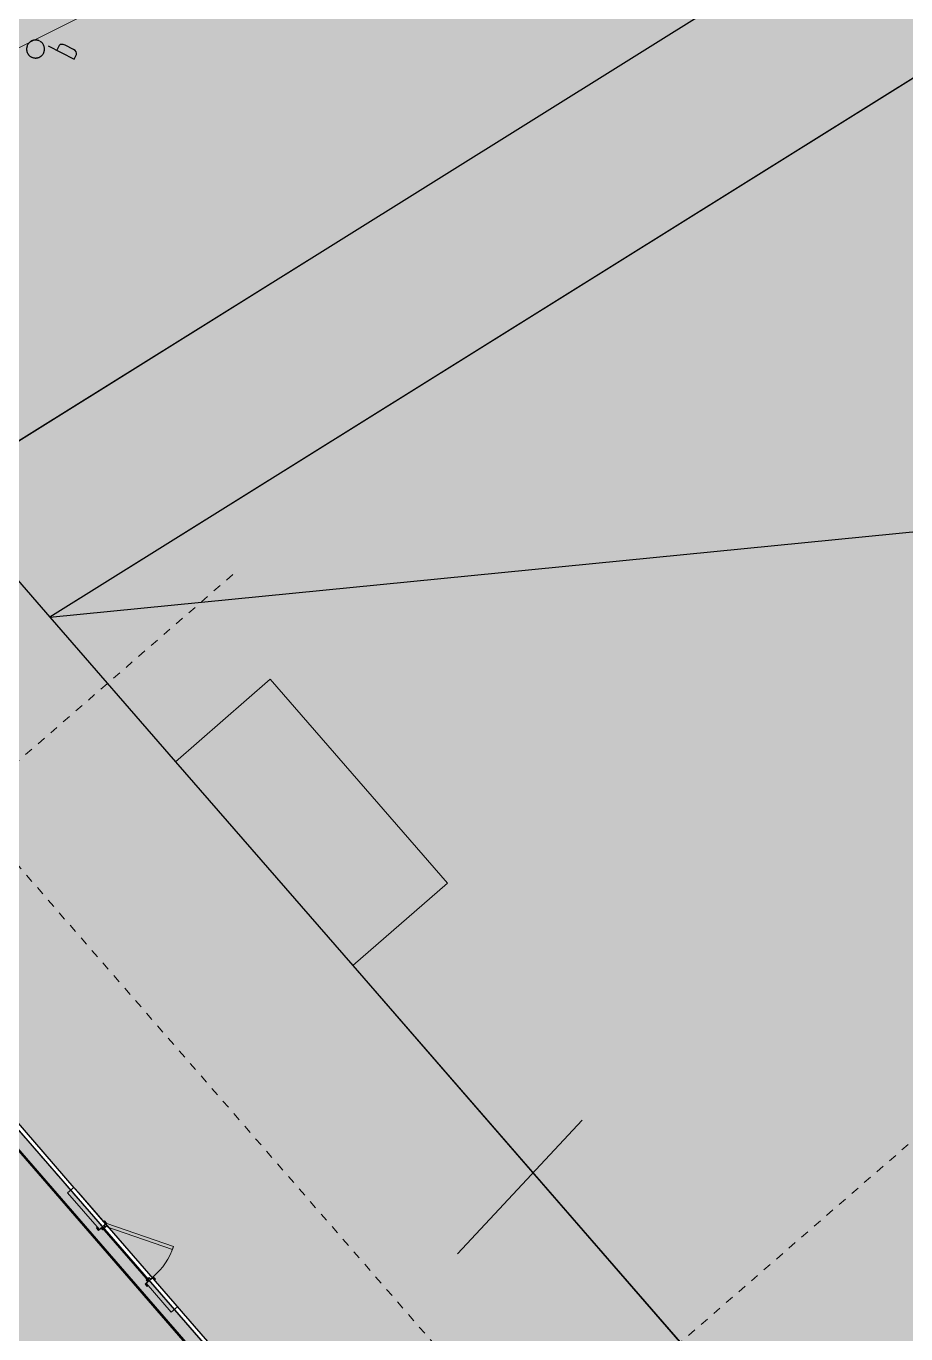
# Model space of a CAD drawing. Header units: metres. Extents: x 507649 to 508899, y 6966965 to 6967377.
# Drawn here: x 507772.94 to 507783.52, y 6967245.93 to 6967261.66 of the extents above; entities that cross this region are included whole.
import ezdxf

# ---------------------------------------------------------------- set-up
doc = ezdxf.new("R2010")
doc.units = ezdxf.units.M
doc.header["$PDMODE"] = 1
doc.linetypes.add('Grid Line', pattern=[2.1, 1.2, -0.3, 0.3, -0.3])
doc.linetypes.add('Overhead', pattern=[0.004, 0.0025, -0.0015])
doc.layers.get('DEFPOINTS').update_dxf_attribs({"color": 11})
for name, color, linetype, lineweight in [('A-DETL', 252, 'Continuous', 15), ('A-DOOR', 252, 'Continuous', 5), ('A-DOOR-FRAM', 252, 'Continuous', 5), ('A-FLOR', 252, 'Continuous', 5), ('A-FLOR-OVHD', 252, 'Overhead', 5), ('A-WALL', 252, 'Continuous', 5), ('P-EQPM', 252, 'Continuous', 5), ('S_RM_UG_PIPES', 252, 'EXIST_RISINGMAIN', 0)]:
    doc.layers.add(name, color=color, linetype=linetype, lineweight=lineweight)
for name, color, linetype in [('C_ARCH_BUILDING_OUTLINE', 5, 'Continuous'), ('C_TEXT_2.5', 7, 'Continuous'), ('HATCH_LANDSCAPE', 1, 'Continuous'), ('mga2020ROAD_FURNITURE', 252, 'Continuous'), ('PAV_CREST SAG', 2, 'Continuous'), ('PAV_FOOTPATH', 101, 'Continuous'), ('ROAD_FURNITURE', 252, 'Continuous')]:
    doc.layers.add(name, color=color, linetype=linetype)
doc.layers.add('C_HATCH_PR_BUILDING', color=7, linetype='Continuous', true_color=0xffffff)
doc.layers.add('HATCH_PAVEMENT_FOOTPATH', color=7, linetype='Continuous', true_color=0xffe8a3)
doc.layers.add('S-GRID', color=47, linetype='Continuous', lineweight=5, plot=False)
doc.styles.get("Standard").update_dxf_attribs({"font": 'ARIALN.TTF'})
doc.linetypes.add('EXIST_RISINGMAIN', pattern='A,5,-2.5,5,-2,["RM",Standard,S=2.5,R=0,X=0,Y=-1.25],-5,5,-2.5,5,-2.5', length=34.5)

# ---------------------------------------------------------------- blocks, each defined once
blk = doc.blocks.new('XD_HATCH')
at = {"layer": 'C_HATCH_PR_BUILDING'}
h = blk.add_hatch(color=256, dxfattribs=at)
h.dxf.hatch_style = 1
h.paths.add_polyline_path([(507766.711, 6967255.442), (507736.522, 6967229.203), (507736.707, 6967228.989), (507736.687, 6967228.971), (507782.566, 6967176.226), (507795.661, 6967161.161), (507797.004, 6967162.328), (507817.315, 6967142.708), (507816.19, 6967141.318), (507902.111, 6967071.732), (507911.801, 6967083.72), (507919.918, 6967093.76), (507927.265, 6967102.833), (507888.211, 6967134.462), (507891.102, 6967138.268), (507841.624, 6967217.742), (507824.766, 6967203.095), (507829.311, 6967190.607), (507825.752, 6967187.514), (507795.494, 6967222.404)])
at = {"layer": 'HATCH_LANDSCAPE', "ltscale": 0.5}
h = blk.add_hatch(dxfattribs=at)
h.set_pattern_fill('GRASS', color=256, scale=0.05)
h.set_pattern_definition([(212.013854887, (0, 0), (-0.28538859865, -1.2375190291), [0.238125, -1.557926224]), (167.013854887, (0, 0), (-0.28538859868, -1.23751902925), [0.238125, -1.031875]), (257.013854887, (0, 0), (1.23751902925, -0.28538859868), [0.238125, -1.031875])])
h.paths.add_polyline_path([(507773.231, 6967254.54), (507795.189, 6967268.273), (507798.457, 6967269.061), (507801.707, 6967269.222), (507805.377, 6967268.673), (507808.761, 6967267.479), (507811.626, 6967265.822), (507814.67, 6967263.135), (507817.338, 6967259.647), (507819.03, 6967256.943), (507820.403, 6967254.749), (507825.14, 6967249.815), (507839.422, 6967226.928), (507827.015, 6967211.657), (507816.098, 6967209.536), (507803.586, 6967223.895), (507801.469, 6967222.054), (507795.94, 6967228.431), (507787.717, 6967237.882)])
h.paths.add_polyline_path([(507824.757, 6967208.878), (507817.842, 6967207.534), (507820.855, 6967204.075)])
h.paths.add_polyline_path([(507794.222, 6967274.08), (507795.57, 6967270.422), (507794.404, 6967270.141), (507792.722, 6967269.068), (507771.896, 6967256.079), (507768.875, 6967259.555), (507768.65, 6967260.737), (507773.111, 6967262.911), (507788.383, 6967269.83), (507789.065, 6967270.179), (507789.74, 6967270.665), (507790.114, 6967270.979), (507791.612, 6967272.233), (507793.783, 6967273.928)])
at = {"layer": 'HATCH_PAVEMENT_FOOTPATH'}
h = blk.add_hatch(color=256, dxfattribs=at)
h.dxf.hatch_style = 1
h.paths.add_polyline_path([(507837.674, 6967229.365), (507837.66, 6967229.366), (507837.65, 6967229.36)], flags=17)
h.paths.add_polyline_path([(507818.855, 6967260.959), (507815.988, 6967264.639), (507812.8, 6967267.453), (507809.602, 6967269.303), (507805.862, 6967270.623), (507801.806, 6967271.229), (507798.17, 6967271.049), (507794.404, 6967270.141), (507771.896, 6967256.079), (507773.231, 6967254.54), (507795.189, 6967268.273), (507798.457, 6967269.061), (507801.707, 6967269.222), (507805.377, 6967268.673), (507808.761, 6967267.479), (507811.626, 6967265.822), (507814.67, 6967263.135), (507817.327, 6967259.667), (507819.03, 6967256.943), (507820.723, 6967258.002)])
h.paths.add_polyline_path([(507824.757, 6967208.878), (507820.855, 6967204.075), (507817.842, 6967207.534)], flags=16)
h.paths.add_polyline_path([(507775.2, 6967252.277), (507773.231, 6967254.54), (507771.896, 6967256.079), (507768.875, 6967259.555), (507765.433, 6967257.405), (507766.528, 6967255.653), (507766.711, 6967255.442), (507767.008, 6967255.096), (507767.548, 6967254.475), (507769.136, 6967252.736), (507770.042, 6967251.71), (507770.691, 6967250.96), (507784.442, 6967235.056), (507795.488, 6967222.359), (507798.546, 6967218.885), (507825.752, 6967187.514), (507829.311, 6967190.607), (507824.766, 6967203.095), (507841.624, 6967217.742), (507841.636, 6967217.752), (507842.574, 6967216.249), (507846.702, 6967218.854), (507843.954, 6967223.166), (507842.821, 6967224.979), (507836.04, 6967235.833), (507834.874, 6967237.698), (507828.091, 6967248.556), (507828.218, 6967248.635), (507824.207, 6967255.079), (507824.231, 6967257.069), (507826.604, 6967258.541), (507828.555, 6967258.005), (507828.211, 6967258.838), (507826.515, 6967261.552), (507825.756, 6967262.054), (507825.544, 6967260.238), (507821.071, 6967257.452), (507820.723, 6967258.002), (507819.03, 6967256.943), (507820.403, 6967254.749), (507825.14, 6967249.815), (507839.422, 6967226.928), (507827.015, 6967211.657), (507816.098, 6967209.536), (507803.586, 6967223.895), (507801.469, 6967222.054), (507795.929, 6967228.451), (507787.704, 6967237.904)])
blk = doc.blocks.new('BAC R BOL SMALL')
for p, q in [((-4.3679, 0.1747), (-4.3729, -0.0484)), ((-4.3519, 0.3993), (-4.3679, 0.1747)), ((-4.3247, 0.625), (-4.3519, 0.3993)), ((-4.2862, 0.8515), (-4.3247, 0.625)), ((-4.2362, 1.0785), (-4.2862, 0.8515)), ((-4.1746, 1.3056), (-4.2362, 1.0785)), ((-4.1012, 1.5325), (-4.1746, 1.3056)), ((-4.0159, 1.7589), (-4.1012, 1.5325)), ((-3.9185, 1.9844), (-4.0159, 1.7589)), ((-3.8088, 2.2087), (-3.9185, 1.9844)), ((-3.6931, 2.3988), (-3.8088, 2.2087)), ((-3.569, 2.5811), (-3.6931, 2.3988)), ((-3.4369, 2.7554), (-3.569, 2.5811)), ((-3.2973, 2.9215), (-3.4369, 2.7554)), ((-3.1504, 3.0794), (-3.2973, 2.9215)), ((-2.9967, 3.229), (-3.1504, 3.0794)), ((-2.8365, 3.3701), (-2.9967, 3.229)), ((-2.6702, 3.5026), (-2.8365, 3.3701)), ((-2.4982, 3.6265), (-2.6702, 3.5026)), ((-2.3209, 3.7415), (-2.4982, 3.6265)), ((-2.1385, 3.8476), (-2.3209, 3.7415)), ((-1.9516, 3.9447), (-2.1385, 3.8476)), ((-1.7605, 4.0325), (-1.9516, 3.9447)), ((-1.5655, 4.1112), (-1.7605, 4.0325)), ((-1.367, 4.1804), (-1.5655, 4.1112)), ((-1.1654, 4.2401), (-1.367, 4.1804)), ((-0.9611, 4.2902), (-1.1654, 4.2401)), ((-0.7544, 4.3306), (-0.9611, 4.2902)), ((-0.5458, 4.3611), (-0.7544, 4.3306)), ((-0.3356, 4.3816), (-0.5458, 4.3611)), ((-0.1241, 4.392), (-0.3356, 4.3816)), ((0.0882, 4.3922), (-0.1241, 4.392)), ((0.301, 4.3821), (0.0882, 4.3922)), ((0.5139, 4.3616), (0.301, 4.3821)), ((0.7265, 4.3305), (0.5139, 4.3616)), ((0.9385, 4.2888), (0.7265, 4.3305)), ((1.1495, 4.2362), (0.9385, 4.2888)), ((1.359, 4.1728), (1.1495, 4.2362)), ((1.5668, 4.0983), (1.359, 4.1728)), ((1.7725, 4.0127), (1.5668, 4.0983)), ((1.9756, 3.9158), (1.7725, 4.0127)), ((2.364, 3.6868), (2.1736, 3.8056)), ((2.5466, 3.5598), (2.364, 3.6868)), ((2.7214, 3.4249), (2.5466, 3.5598)), ((2.8881, 3.2825), (2.7214, 3.4249)), ((3.0465, 3.1328), (2.8881, 3.2825)), ((3.1966, 2.9762), (3.0465, 3.1328)), ((3.3382, 2.813), (3.1966, 2.9762)), ((3.4711, 2.6437), (3.3382, 2.813)), ((3.5951, 2.4684), (3.4711, 2.6437)), ((3.7101, 2.2875), (3.5951, 2.4684)), ((3.816, 2.1015), (3.7101, 2.2875)), ((3.9126, 1.9105), (3.816, 2.1015)), ((3.9998, 1.7149), (3.9126, 1.9105)), ((4.0773, 1.5151), (3.9998, 1.7149)), ((4.145, 1.3114), (4.0773, 1.5151)), ((4.2028, 1.1041), (4.145, 1.3114)), ((4.2506, 0.8936), (4.2028, 1.1041)), ((4.2881, 0.6801), (4.2506, 0.8936)), ((4.3152, 0.4641), (4.2881, 0.6801)), ((4.3318, 0.2458), (4.3152, 0.4641)), ((4.3376, 0.0256), (4.3318, 0.2458)), ((4.3327, -0.1962), (4.3376, 0.0256)), ((6.1384, 1.5522), (18.6973, -4.9036)), ((11.43, 1.6933), (10.2659, -0.5997)), ((11.9592, 2.1519), (11.43, 1.6933)), ((12.7353, 2.293), (11.9592, 2.1519)), ((13.3703, 2.2225), (12.7353, 2.293)), ((14.3228, 1.905), (13.3703, 2.2225)), ((18.4856, -0.2117), (14.3228, 1.905)), ((-4.3729, -0.0484), (-4.367, -0.2697)), ((-4.367, -0.2697), (-4.3504, -0.4889)), ((-4.3504, -0.4889), (-4.3233, -0.7057)), ((-4.3233, -0.7057), (-4.2858, -0.9197)), ((-4.2858, -0.9197), (-4.2381, -1.1305)), ((-4.2381, -1.1305), (-4.1802, -1.3379)), ((-4.1802, -1.3379), (-4.1125, -1.5415)), ((-4.1125, -1.5415), (-4.035, -1.741)), ((-4.035, -1.741), (-3.9478, -1.936)), ((-3.9478, -1.936), (-3.8512, -2.1263)), ((-3.8512, -2.1263), (-3.7453, -2.3115)), ((-3.7453, -2.3115), (-3.6303, -2.4912)), ((-3.6303, -2.4912), (-3.5063, -2.6651)), ((-3.5063, -2.6651), (-3.3734, -2.8329)), ((-3.3734, -2.8329), (-3.2318, -2.9943)), ((-3.2318, -2.9943), (-3.0817, -3.1489)), ((-3.0817, -3.1489), (-2.9233, -3.2965)), ((-2.9233, -3.2965), (-2.7566, -3.4365)), ((-2.7566, -3.4365), (-2.5818, -3.5688)), ((-2.5818, -3.5688), (-2.3992, -3.6931)), ((-2.3992, -3.6931), (-2.2088, -3.8088)), ((-2.2088, -3.8088), (-1.9877, -3.9154)), ((-1.9877, -3.9154), (-1.7652, -4.0101)), ((-1.7652, -4.0101), (-1.5416, -4.0931)), ((-1.5416, -4.0931), (-1.3173, -4.1646)), ((-1.3173, -4.1646), (-1.0926, -4.2245)), ((-1.0926, -4.2245), (-0.8679, -4.2732)), ((-0.8679, -4.2732), (-0.6435, -4.3106)), ((-0.6435, -4.3106), (-0.4197, -4.337)), ((-0.4197, -4.337), (-0.1969, -4.3525)), ((-0.1969, -4.3525), (0.0246, -4.3573)), ((0.0246, -4.3573), (0.2444, -4.3514)), ((0.2444, -4.3514), (0.4623, -4.335)), ((0.4623, -4.335), (0.6778, -4.3082)), ((0.6778, -4.3082), (0.8906, -4.2712)), ((0.8906, -4.2712), (1.1005, -4.2241)), ((1.1005, -4.2241), (1.307, -4.1671)), ((1.307, -4.1671), (1.5099, -4.1002)), ((1.5099, -4.1002), (1.7087, -4.0236)), ((1.7087, -4.0236), (1.9031, -3.9375)), ((1.9031, -3.9375), (2.0929, -3.842)), ((2.0929, -3.842), (2.2776, -3.7372)), ((2.2776, -3.7372), (2.457, -3.6233)), ((2.457, -3.6233), (2.6306, -3.5003)), ((2.6306, -3.5003), (2.7982, -3.3685)), ((2.7982, -3.3685), (2.9594, -3.2279)), ((2.9594, -3.2279), (3.1139, -3.0788)), ((3.1139, -3.0788), (3.2613, -2.9211)), ((3.2613, -2.9211), (3.4013, -2.7552)), ((3.4013, -2.7552), (3.5336, -2.5811)), ((3.5336, -2.5811), (3.6578, -2.3989)), ((3.6578, -2.3989), (3.7736, -2.2088)), ((3.7736, -2.2088), (3.8833, -1.9876)), ((3.8833, -1.9876), (3.9807, -1.7651)), ((3.9807, -1.7651), (4.066, -1.5415)), ((4.066, -1.5415), (4.1394, -1.3172)), ((4.1394, -1.3172), (4.201, -1.0925)), ((4.201, -1.0925), (4.251, -0.8677)), ((4.251, -0.8677), (4.2895, -0.6432)), ((4.2895, -0.6432), (4.3167, -0.4192)), ((4.3167, -0.4192), (4.3327, -0.1962)), ((19.1911, -0.7409), (18.4856, -0.2117)), ((18.6973, -4.9036), (19.8614, -2.6106)), ((19.7909, -1.4111), (19.1911, -0.7409)), ((19.8967, -2.0109), (19.7909, -1.4111)), ((19.8614, -2.6106), (19.8967, -2.0109))]:
    blk.add_line(p, q)
blk = doc.blocks.new('XE_SURVEY')
at = {"layer": 'mga2020ROAD_FURNITURE'}
blk.add_point((507773.083, 6967261.377, 4.771), dxfattribs=at)
blk.add_point((507773.083, 6967261.377, 4.771), dxfattribs=at)
at = {"layer": 'S_RM_UG_PIPES'}
blk.add_lwpolyline([(507782.134, 6967282.697), (507782.619, 6967280.757), (507784.211, 6967274.404), (507783.039, 6967266.904), (507782.203, 6967265.96), (507774.912, 6967262.433), (507770.442, 6967260.194), (507766.016, 6967257.868), (507761.895, 6967255.703), (507756.943, 6967252.598), (507752.253, 6967249.657), (507747.988, 6967247.118), (507745.41, 6967245.584), (507743.691, 6967244.561), (507741.135, 6967242.99), (507734.787, 6967238.996), (507730.555, 6967236.333), (507726.045, 6967234.185), (507725.096, 6967233.748), (507720.809, 6967233.41), (507720.216, 6967230.822)], dxfattribs=at)
at = {"layer": 'ROAD_FURNITURE', "xscale": 0.0247222863170386, "yscale": 0.0247222863170386, "zscale": 0.0247222863170386}
blk.add_blockref('BAC R BOL SMALL', (507773.052, 6967261.383, 4.771), dxfattribs=at)
blk = doc.blocks.new('25027_BNP_Skygate Play-Sheet - 000101 - SITE PLAN')
at = {"layer": 'A-DETL'}
blk.add_line((-2243570.71, 4005824.36), (-2244140.11, 4007949.4), dxfattribs=at)
at = {"layer": 'A-DOOR'}
for p, q in [((-2242281.96, 4010827.6), (-2241621.39, 4011362.53)), ((-2241596.22, 4011331.44), (-2242256.79, 4010796.52)), ((-2241621.39, 4011362.53), (-2241596.22, 4011331.44)), ((-2242256.79, 4010796.52), (-2242281.96, 4010827.6))]:
    blk.add_line(p, q, dxfattribs=at)
blk.add_arc((-2241596.22, 4011331.44), 850, 189.00031, 219.00031, dxfattribs=at)
at = {"layer": 'A-DOOR-FRAM'}
for p, q in [((-2241608.16, 4011419.66), (-2241632.86, 4011415.75)), ((-2241632.86, 4011415.75), (-2241608.16, 4011419.66)), ((-2241632.86, 4011415.75), (-2241625.35, 4011368.34)), ((-2241625.35, 4011368.34), (-2241632.86, 4011415.75)), ((-2241630.57, 4011414.09), (-2241605.88, 4011418)), ((-2241605.88, 4011418), (-2241630.57, 4011414.09)), ((-2241577.05, 4011466.1), (-2241614.58, 4011460.15)), ((-2241614.58, 4011460.15), (-2241577.05, 4011466.1)), ((-2241614.58, 4011460.15), (-2241608.16, 4011419.66)), ((-2241608.16, 4011419.66), (-2241614.58, 4011460.15)), ((-2241612.29, 4011458.49), (-2241578.71, 4011463.81)), ((-2241578.71, 4011463.81), (-2241612.29, 4011458.49)), ((-2241605.88, 4011418), (-2241612.29, 4011458.49)), ((-2241612.29, 4011458.49), (-2241610.26, 4011445.65)), ((-2241577.14, 4011453.93), (-2241589.98, 4011451.9)), ((-2241589.98, 4011451.9), (-2241577.14, 4011453.93)), ((-2241589.98, 4011451.9), (-2241589.67, 4011449.93)), ((-2241589.67, 4011449.93), (-2241589.98, 4011451.9)), ((-2241589.67, 4011449.93), (-2241574.86, 4011452.27)), ((-2241574.86, 4011452.27), (-2241589.67, 4011449.93)), ((-2241578.71, 4011463.81), (-2241577.14, 4011453.93)), ((-2241577.14, 4011453.93), (-2241578.71, 4011463.81)), ((-2241574.86, 4011452.27), (-2241577.05, 4011466.1)), ((-2241577.05, 4011466.1), (-2241574.86, 4011452.27)), ((-2242458.06, 4011326.56), (-2242495.6, 4011320.61)), ((-2242458.06, 4011326.56), (-2242495.6, 4011320.61)), ((-2242495.6, 4011320.61), (-2242493.41, 4011306.78)), ((-2242493.41, 4011306.78), (-2242495.6, 4011320.61)), ((-2242493.41, 4011306.78), (-2242478.59, 4011309.13)), ((-2242493.41, 4011306.78), (-2242478.59, 4011309.13)), ((-2242493.31, 4011318.95), (-2242459.73, 4011324.27)), ((-2242493.31, 4011318.95), (-2242459.73, 4011324.27)), ((-2242491.74, 4011309.07), (-2242493.31, 4011318.95)), ((-2242493.31, 4011318.95), (-2242491.74, 4011309.07)), ((-2242478.9, 4011311.1), (-2242491.74, 4011309.07)), ((-2242478.9, 4011311.1), (-2242491.74, 4011309.07)), ((-2242478.59, 4011309.13), (-2242478.9, 4011311.1)), ((-2242478.9, 4011311.1), (-2242478.59, 4011309.13)), ((-2242459.73, 4011324.27), (-2242453.31, 4011283.77)), ((-2242457.69, 4011311.43), (-2242459.73, 4011324.27)), ((-2242451.65, 4011286.06), (-2242458.06, 4011326.56)), ((-2242458.06, 4011326.56), (-2242451.65, 4011286.06)), ((-2242453.31, 4011283.77), (-2242428.62, 4011287.68)), ((-2242453.31, 4011283.77), (-2242428.62, 4011287.68)), ((-2242426.96, 4011289.97), (-2242451.65, 4011286.06)), ((-2242426.96, 4011289.97), (-2242451.65, 4011286.06)), ((-2242428.62, 4011287.68), (-2242421.74, 4011244.22)), ((-2242421.74, 4011244.22), (-2242428.62, 4011287.68)), ((-2242419.45, 4011242.56), (-2242426.96, 4011289.97)), ((-2242426.96, 4011289.97), (-2242419.45, 4011242.56)), ((-2241623.68, 4011370.63), (-2241630.57, 4011414.09)), ((-2241630.57, 4011414.09), (-2241623.68, 4011370.63)), ((-2241625.35, 4011368.34), (-2241600.66, 4011372.25)), ((-2241600.66, 4011372.25), (-2241625.35, 4011368.34)), ((-2241598.99, 4011374.54), (-2241623.68, 4011370.63)), ((-2241623.68, 4011370.63), (-2241598.99, 4011374.54)), ((-2241600.66, 4011372.25), (-2241594.24, 4011331.76)), ((-2241594.24, 4011331.76), (-2241600.66, 4011372.25)), ((-2241592.58, 4011334.04), (-2241598.99, 4011374.54)), ((-2241594.61, 4011346.88), (-2241592.58, 4011334.04)), ((-2241594.24, 4011331.76), (-2241556.71, 4011337.7)), ((-2241556.71, 4011337.7), (-2241594.24, 4011331.76)), ((-2241559, 4011339.36), (-2241592.58, 4011334.04)), ((-2241592.58, 4011334.04), (-2241559, 4011339.36)), ((-2241558.9, 4011351.53), (-2241573.71, 4011349.18)), ((-2241573.71, 4011349.18), (-2241558.9, 4011351.53)), ((-2241573.71, 4011349.18), (-2241573.4, 4011347.21)), ((-2241573.4, 4011347.21), (-2241573.71, 4011349.18)), ((-2241573.4, 4011347.21), (-2241560.56, 4011349.24)), ((-2241560.56, 4011349.24), (-2241573.4, 4011347.21)), ((-2241560.56, 4011349.24), (-2241559, 4011339.36)), ((-2241559, 4011339.36), (-2241560.56, 4011349.24)), ((-2241556.71, 4011337.7), (-2241558.9, 4011351.53)), ((-2241558.9, 4011351.53), (-2241556.71, 4011337.7)), ((-2242462.63, 4011208.39), (-2242477.45, 4011206.04)), ((-2242462.63, 4011208.39), (-2242477.45, 4011206.04)), ((-2242477.45, 4011206.04), (-2242475.26, 4011192.21)), ((-2242475.26, 4011192.21), (-2242477.45, 4011206.04)), ((-2242475.26, 4011192.21), (-2242437.73, 4011198.16)), ((-2242475.26, 4011192.21), (-2242437.73, 4011198.16)), ((-2242475.16, 4011204.38), (-2242462.32, 4011206.41)), ((-2242475.16, 4011204.38), (-2242462.32, 4011206.41)), ((-2242473.6, 4011194.5), (-2242475.16, 4011204.38)), ((-2242475.16, 4011204.38), (-2242473.6, 4011194.5)), ((-2242440.01, 4011199.82), (-2242473.6, 4011194.5)), ((-2242440.01, 4011199.82), (-2242473.6, 4011194.5)), ((-2242462.32, 4011206.41), (-2242462.63, 4011208.39)), ((-2242462.63, 4011208.39), (-2242462.32, 4011206.41)), ((-2242421.74, 4011244.22), (-2242446.43, 4011240.31)), ((-2242421.74, 4011244.22), (-2242446.43, 4011240.31)), ((-2242446.43, 4011240.31), (-2242440.01, 4011199.82)), ((-2242444.14, 4011238.65), (-2242419.45, 4011242.56)), ((-2242444.14, 4011238.65), (-2242419.45, 4011242.56)), ((-2242437.73, 4011198.16), (-2242444.14, 4011238.65)), ((-2242444.14, 4011238.65), (-2242437.73, 4011198.16)), ((-2242440.01, 4011199.82), (-2242442.05, 4011212.66))]:
    blk.add_line(p, q, dxfattribs=at)
at = {"layer": 'A-FLOR'}
for p, q in [((-2227466.15, 4009250.35), (-2237324.77, 4007688.84)), ((-2233052.68, 3993372.41), (-2233052.68, 4008365.5)), ((-2235052.68, 4008048.72), (-2235052.68, 3982150.37)), ((-2240534.76, 4007180.41), (-2277577.89, 4001313.14))]:
    blk.add_line(p, q, dxfattribs=at)
at = {"layer": 'A-FLOR-OVHD'}
for p, q in [((-2319811.48, 3999008.72), (-2229984.83, 4013236.39)), ((-2277928.49, 4003532.49), (-2230914.66, 4010979.03))]:
    blk.add_line(p, q, dxfattribs=at)
at = {"layer": 'A-WALL'}
for p, q in [((-2245921.4, 4010864.06), (-2238079.12, 4012106.2)), ((-2241035.47, 4011536.69), (-2241610.26, 4011445.65)), ((-2241610.26, 4011445.65), (-2241594.61, 4011346.88)), ((-2241594.61, 4011346.88), (-2241019.83, 4011437.92)), ((-2241019.83, 4011437.92), (-2241035.47, 4011536.69)), ((-2242457.69, 4011311.43), (-2242912.08, 4011239.46)), ((-2242442.05, 4011212.66), (-2242457.69, 4011311.43)), ((-2242451.65, 4011273.3), (-2241604.22, 4011407.52)), ((-2242449.87, 4011262.05), (-2241602.44, 4011396.27)), ((-2242912.08, 4011239.46), (-2242896.43, 4011140.69)), ((-2242896.43, 4011140.69), (-2242442.05, 4011212.66))]:
    blk.add_line(p, q, dxfattribs=at)
at = {"layer": 'P-EQPM'}
for p, q in [((-2237324.77, 4007688.84), (-2240534.76, 4007180.41)), ((-2237088.55, 4006197.43), (-2237324.77, 4007688.84)), ((-2240534.76, 4007180.41), (-2240298.53, 4005689)), ((-2240298.53, 4005689), (-2237088.55, 4006197.43))]:
    blk.add_line(p, q, dxfattribs=at)
at = {"layer": 'S-GRID', "linetype": 'Grid Line'}
for p, q in [((-2235781.93, 4005912.8), (-2249437.88, 4092129.84)), ((-2245896.89, 4002655.43), (-2259808.6, 4090487.22)), ((-2319776.91, 3999014.19), (-2220382.59, 4014757.29))]:
    blk.add_line(p, q, dxfattribs=at)
blk = doc.blocks.new('XE_ARCH')
at = {"xscale": 0.001, "yscale": 0.001, "zscale": 0.001, "rotation": 121.996}
blk.add_blockref('25027_BNP_Skygate Play-Sheet - 000101 - SITE PLAN', (509988.126, 6971273.77), dxfattribs=at)
at = {"layer": 'DEFPOINTS'}
blk.add_lwpolyline([(507766.713, 6967255.443), (507736.522, 6967229.203), (507795.661, 6967161.161), (507797.005, 6967162.329), (507817.315, 6967142.708), (507816.19, 6967141.319), (507902.084, 6967071.741), (507927.265, 6967102.832), (507888.211, 6967134.463), (507891.284, 6967138.257), (507841.636, 6967217.752), (507824.767, 6967203.096), (507829.281, 6967190.691), (507825.699, 6967187.577), (507766.713, 6967255.443)], dxfattribs=at)
blk = doc.blocks.new('XD_DESIGN BASE_1')
at = {"layer": 'C_ARCH_BUILDING_OUTLINE', "elevation": 5.24}
blk.add_lwpolyline([(507902.095, 6967072.072), (507919.667, 6967093.787), (507918.626, 6967094.631), (507925.899, 6967103.612), (507888.008, 6967134.433), (507891.102, 6967138.268), (507841.557, 6967217.483), (507824.94, 6967203.05), (507829.494, 6967190.536), (507825.676, 6967187.216), (507825.561, 6967187.348), (507766.697, 6967255.23), (507751.828, 6967242.078), (507736.783, 6967229.129), (507754.43, 6967208.841), (507781.975, 6967177.135), (507795.754, 6967161.44), (507797.064, 6967162.579), (507797.288, 6967162.407), (507817.659, 6967142.729), (507816.547, 6967141.356), (507902.095, 6967072.072)], dxfattribs=at)
at = {"layer": 'C_ARCH_BUILDING_OUTLINE'}
blk.add_polyline3d([(507784.735, 6967234.782, 5.19), (507781.717, 6967238.254, 5.19), (507781.669, 6967238.309, 5.25), (507780.458, 6967239.703, 5.25), (507780.405, 6967239.763, 5.19), (507774.829, 6967246.178, 5.19), (507774.781, 6967246.234, 5.205), (507773.57, 6967247.628, 5.205), (507773.517, 6967247.688, 5.19), (507771.968, 6967249.483, 5.102), (507770.959, 6967250.631, 5.041), (507769.996, 6967251.731, 4.982), (507768.808, 6967253.099, 4.964), (507768.243, 6967253.749, 4.93), (507768.209, 6967253.719, 4.93), (507766.974, 6967255.14, 4.854), (507766.711, 6967255.442, 4.838), (507751.616, 6967242.322, 5), (507740.646, 6967232.787, 5), (507736.521, 6967229.201, 5.19), (507736.707, 6967228.989, 5.19), (507736.687, 6967228.971, 5.19), (507745.146, 6967219.279, 5.19)], dxfattribs=at)
at = {"layer": 'PAV_CREST SAG'}
blk.add_polyline3d([(507773.225, 6967254.55, 4.958), (507815.291, 6967258.711, 4.745)], dxfattribs=at)
at = {"layer": 'PAV_FOOTPATH'}
for points in [[(507771.896, 6967256.079, 4.938), (507794.404, 6967270.141, 5.04), (507798.17, 6967271.049, 5.021), (507801.806, 6967271.229, 5.012), (507805.862, 6967270.623, 4.97), (507809.602, 6967269.303, 4.95), (507812.8, 6967267.453, 4.921), (507814.646, 6967265.823, 4.933), (507815.988, 6967264.639, 4.942), (507818.855, 6967260.959, 4.884), (507820.726, 6967258.004, 4.883)], [(507819.03, 6967256.943, 4.93), (507817.327, 6967259.667, 4.89), (507814.67, 6967263.135, 4.95), (507811.626, 6967265.822, 4.96), (507808.761, 6967267.479, 4.98), (507805.377, 6967268.673, 5), (507801.707, 6967269.222, 5.02), (507798.457, 6967269.061, 5.04), (507795.189, 6967268.273, 5.06), (507773.225, 6967254.55, 4.958)], [(507767.93, 6967260.757, 4.601), (507768.659, 6967259.804, 4.751), (507769.643, 6967258.672, 4.766), (507770.177, 6967258.057, 4.807), (507771.896, 6967256.079, 4.938), (507773.225, 6967254.55, 4.958), (507774.734, 6967252.814, 5.05), (507776.866, 6967250.361, 5.13), (507787.693, 6967237.905, 5.13), (507789.975, 6967239.88, 5.1), (507796.236, 6967232.698, 5.1), (507795.929, 6967228.451, 5.138), (507801.469, 6967222.054, 5.138), (507803.585, 6967223.894, 5.11), (507816.098, 6967209.536, 5.11)]]:
    blk.add_polyline3d(points, dxfattribs=at)

msp = doc.modelspace()

# ---------------------------------------------------------------- block references
at = {"layer": 'C_TEXT_2.5'}
for name in ['XD_HATCH', 'XE_SURVEY']:
    msp.add_blockref(name, (0, 0), dxfattribs=at)

# ---------------------------------------------------------------- next in the draw order: block references
msp.add_blockref('XE_ARCH', (0, 0), dxfattribs=at)

# ---------------------------------------------------------------- next in the draw order: block references
msp.add_blockref('XD_DESIGN BASE_1', (0, 0), dxfattribs=at)

doc.saveas('drawing.dxf')
